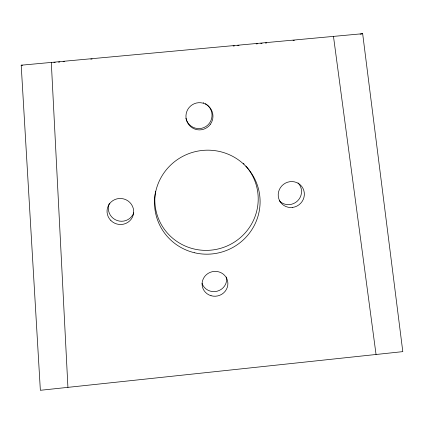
<?xml version="1.0" encoding="UTF-8"?>
<svg xmlns="http://www.w3.org/2000/svg" width="424" height="424" viewBox="0 0 424 424"><rect width="100%" height="100%" fill="white"/><g stroke="black" fill="none" stroke-linecap="round" stroke-linejoin="round"><path stroke-width="0.64" d="M360.119 34.169L362.663 33.703L402.8 351.634L40.36 390.297L21.2 65.201L362.663 33.703M53.885 62.567L55.2 62.445M58.496 62.143L59.81 62.021M63.107 61.719L64.427 61.597M90.778 59.164L92.098 59.042M233.089 46.036L234.403 45.914M237.7 45.607L239.019 45.485M256.149 43.905L257.463 43.783M260.76 43.481L262.074 43.359M265.371 43.057L266.691 42.935M293.042 40.503L294.362 40.381M21.2 65.201L22.52 65.238M333.476 36.395L376.046 354.491M51.304 62.423L67.925 387.356M203.329 102.751A13.329 13.229 -86.4 0 1 203.721 102.9M205.227 103.615A13.329 13.229 -86.4 0 1 206.287 104.278M206.631 104.521A13.329 13.229 -86.4 0 1 206.069 126.416A13.329 13.229 -86.4 0 1 185.908 118.232M133.735 212.784A13.07 12.736 14.6 0 1 117.204 220.538A13.07 12.736 14.6 0 1 109.01 204.299M109.148 203.923A13.07 12.736 14.6 0 1 109.461 203.181M226.49 277.042A12.662 12.179 -12.7 0 1 217.141 291.209A12.662 12.179 -12.7 0 1 202.036 283.375M298.051 182.924A12.959 12.566 -38.6 0 1 297.431 201.024A12.959 12.566 -38.6 0 1 279.225 200.722M245.899 166.06A51.76 50.896 -16 0 1 221.206 248.151A51.76 50.896 -16 0 1 155.248 193.339M155.396 192.273A51.76 50.896 -16 0 1 155.571 191.213M243.323 163.309A51.76 50.896 -16 0 1 244.081 164.077M210.452 124.184A13.616 13.515 -85.3 0 0 200.759 102.735A13.616 13.515 -85.3 0 0 187.154 121.937A13.616 13.515 -85.3 0 0 210.452 124.184M194.229 252.688A52.862 51.94 -16 0 0 258.137 187.673A52.862 51.94 -16 0 0 169.542 166.182A52.862 51.94 -16 0 0 194.229 252.688M292.687 207.405A13.234 12.821 -38.3 0 0 301.84 186.565A13.234 12.821 -38.3 0 0 279.321 189.671A13.234 12.821 -38.3 0 0 292.687 207.405M211.025 295.708A12.921 12.413 -12.7 0 0 227.603 280.99A12.921 12.413 -12.7 0 0 206.34 274.726A12.921 12.413 -12.7 0 0 211.025 295.708M110.892 220.538A13.351 13.001 14.2 0 0 133.221 215.074A13.351 13.001 14.2 0 0 116.971 198.856A13.351 13.001 14.2 0 0 110.892 220.538"/></g></svg>
